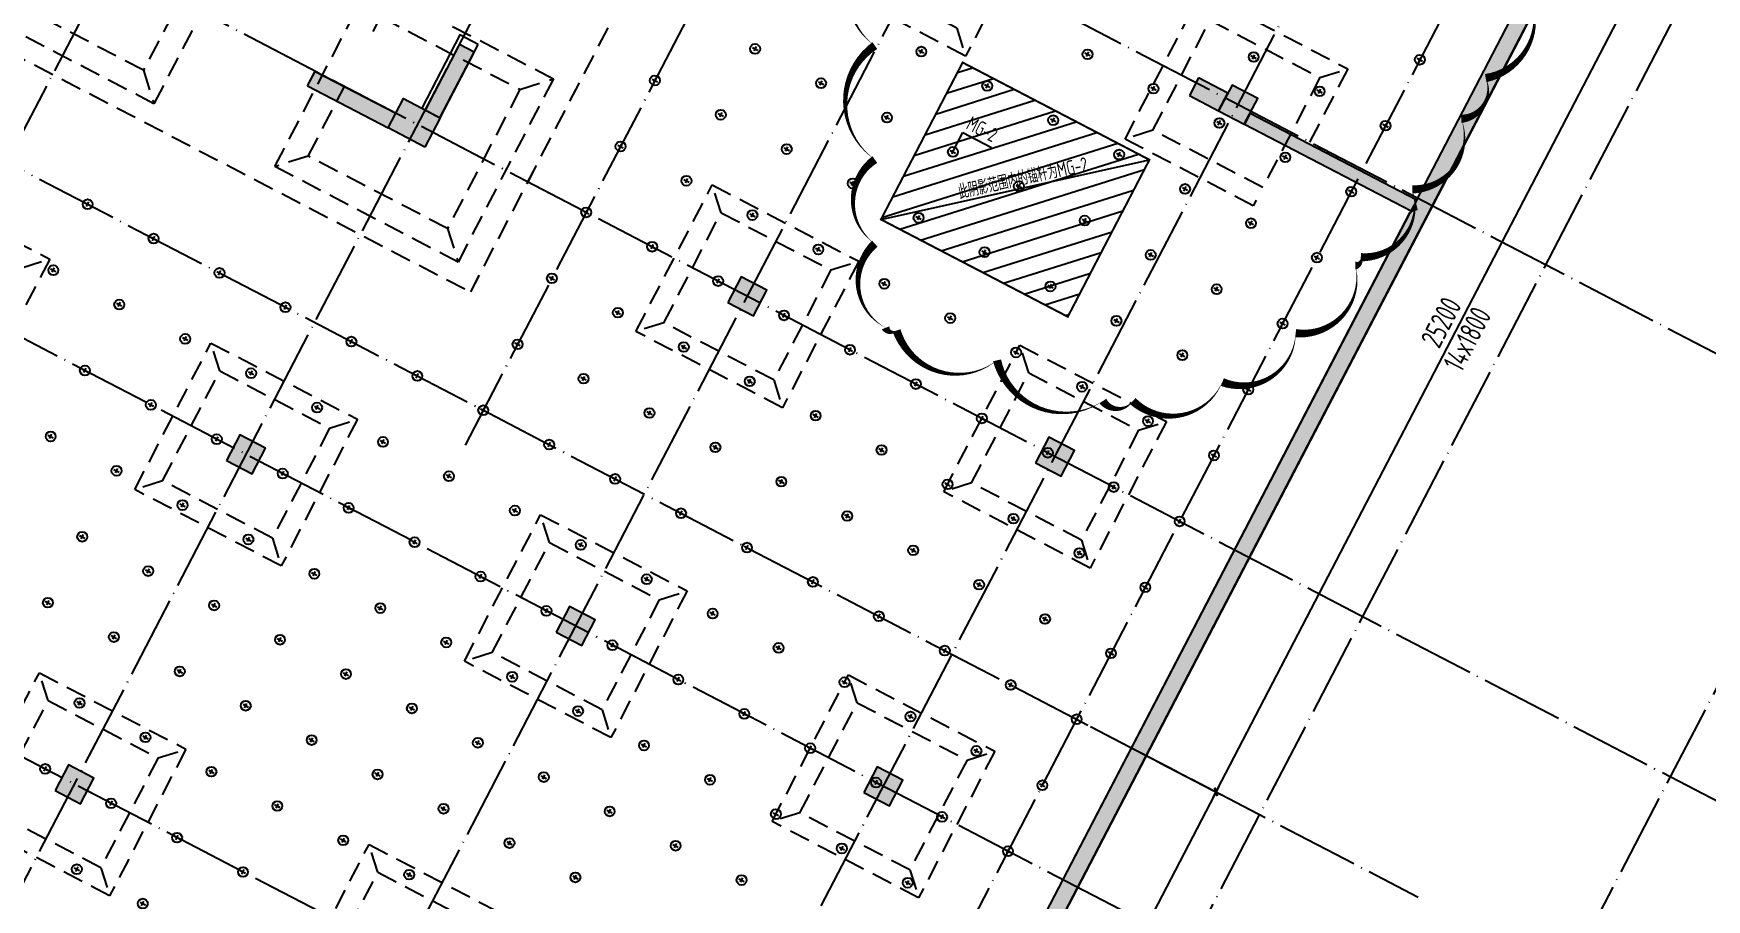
# Model space of a CAD drawing. Extents: x -190030 to 1780958, y -2186385 to 288330.
# Drawn here: x -22622 to 17892, y 203376 to 224340 of the extents above; entities that cross this region are included whole.
import ezdxf

# ---------------------------------------------------------------- set-up
doc = ezdxf.new("R2010")
doc.units = 0
doc.header["$LTSCALE"] = 1000
doc.header["$MEASUREMENT"] = 0
doc.linetypes.add('DASHED', pattern=[0.75, 0.5, -0.25])
doc.linetypes.add('DOTE', pattern=[2.42, 2, -0.2, 0.02, -0.2])
doc.layers.add('04-不打印_面积', color=5, linetype='Continuous', plot=False)
for name, color, linetype in [('05-填充_天正', 26, 'Continuous'), ('104-6 B2核心筒$0$05-填充_天正', 26, 'Continuous'), ('104-6 B2核心筒$0$A_STR-砼墙', 51, 'Continuous'), ('3', 3, 'Continuous'), ('5', 5, 'Continuous'), ('A_AXIS-轴线', 1, 'DOTE'), ('A_STR-砼墙', 51, 'Continuous'), ('COLU', 7, 'Continuous'), ('COLU_HATCH', 251, 'Continuous'), ('DIM', 3, 'Continuous'), ('DOTE', 4, 'DOTE'), ('HATCH', 16, 'Continuous'), ('jc', 5, 'Continuous'), ('s-base', 60, 'Continuous'), ('TEXT', 7, 'Continuous'), ('锚杆', 6, 'Continuous')]:
    doc.layers.add(name, color=color, linetype=linetype)
doc.styles.add('TSSD_Dimension', font='Tssdeng.shx', dxfattribs={"width": 0.7, "bigfont": 'hztxt.shx'})
doc.styles.add('TSSD_Rein', font='tssdeng.shx', dxfattribs={"width": 0.7, "bigfont": 'hztxt.shx'})
doc.dimstyles.new('TSSD_150_150', dxfattribs={"dimtxt": 525, "dimasz": 150, "dimexe": 150, "dimexo": 375, "dimgap": 150, "dimtad": 1, "dimdec": 0, "dimzin": 0, "dimdsep": 46, "dimtxsty": 'TSSD_Dimension', "dimblk": 'ARCHTICK', "dimblk1": 'ARCHTICK', "dimblk2": 'ARCHTICK', "dimcen": 0, "dimdle": 150, "dimclrt": 7, "dimadec": 0, "dimazin": 0, "dimtfac": 1, "dimtdec": 0, "dimtix": 1, "dimtmove": 2, "dimatfit": 3, "dimfxl": 1, "dimtolj": 1, "dimtzin": 0, "dimarcsym": 0})

# ---------------------------------------------------------------- blocks, each defined once
blk = doc.blocks.new('104 轴线')
for p, q in [((-162502, 81623), (-103332, 195290)), ((-155052, 77745), (-95881, 191411)), ((-147601, 73866), (-88430, 187532)), ((-140150, 69987), (-80979, 183654)), ((-113685, 111729), (-249575, 182469)), ((-117841, 103746), (-253731, 174486)), ((-105097, 128228), (-187855, 171309)), ((-169142, 106551), (-139784, 162948)), ((-109530, 119712), (-192288, 162793)), ((-161691, 102673), (-132333, 159069))]:
    blk.add_line(p, q)
blk = doc.blocks.new('A$C40850C3D')
at = {"layer": 's-base', "color": 8, "linetype": 'DASHED'}
for p, q in [((-1500, 1500), (-2000, 2000)), ((1500, 1500), (2000, 2000)), ((-1500, -1500), (-2000, -2000)), ((1500, -1500), (2000, -2000))]:
    blk.add_line(p, q, dxfattribs=at)
for points in [[(2000, 2000), (2000, -2000), (-2000, -2000), (-2000, 2000)], [(1500, 1500), (1500, -1500), (-1500, -1500), (-1500, 1500)]]:
    blk.add_lwpolyline(points, close=True, dxfattribs=at)
blk = doc.blocks.new('zhu1')
at = {"layer": 'COLU_HATCH'}
for points in [[(-9074, 78975), (-8453, 78652), (-8129, 79273), (-8750, 79596)], [(-28299, 78102), (-29186, 78564), (-28816, 79274), (-27929, 78812)], [(-20957, 74339), (-20336, 74016), (-20013, 74636), (-20634, 74960)], [(-33096, 70511), (-32475, 70188), (-32152, 70809), (-32773, 71132)], [(-13506, 70460), (-12885, 70137), (-12562, 70758), (-13183, 71081)], [(-25113, 66356), (-24492, 66032), (-24169, 66653), (-24790, 66977)], [(-37252, 62528), (-36631, 62205), (-36308, 62826), (-36929, 63149)], [(-17662, 62477), (-17041, 62154), (-16718, 62775), (-17339, 63098)]]:
    blk.add_hatch(color=8, dxfattribs=at).paths.add_polyline_path(points)
at = {"layer": 'A_STR-砼墙', "color": 8}
for p, q in [((-4301, 76773), (178, 85377)), ((-4016, 76455), (532, 85192)), ((-31137, 79580), (-30953, 79934)), ((-30953, 79934), (-29001, 78918)), ((-31137, 79580), (-29186, 78564)), ((-9560, 79773), (-9781, 79347)), ((-8853, 79405), (-9560, 79773)), ((-9781, 79347), (-9075, 78980)), ((-9075, 78980), (-8853, 79405)), ((-8310, 78920), (-8449, 78654)), ((-8449, 78654), (-4415, 76554)), ((-8310, 78920), (-4277, 76820)), ((-4301, 76773), (-4440, 76507)), ((-4277, 76820), (-4415, 76554)), ((-4301, 76773), (-4301, 76773)), ((-24227, 38496), (-4440, 76507)), ((-23872, 38311), (-4016, 76455)), ((-4440, 76507), (-4440, 76507))]:
    blk.add_line(p, q, dxfattribs=at)
blk.add_lwpolyline([(-27006, 80586), (-27449, 80817), (-28373, 79043), (-27930, 78812)], close=True, dxfattribs=at)
at = {"layer": 'COLU', "color": 8}
for points in [[(-9074, 78975), (-8453, 78652), (-8129, 79273), (-8750, 79596)], [(-20957, 74339), (-20336, 74016), (-20013, 74636), (-20634, 74960)], [(-33096, 70511), (-32475, 70188), (-32152, 70809), (-32773, 71132)], [(-13506, 70460), (-12885, 70137), (-12562, 70758), (-13183, 71081)], [(-25113, 66356), (-24492, 66032), (-24169, 66653), (-24790, 66977)], [(-37252, 62528), (-36631, 62205), (-36308, 62826), (-36929, 63149)], [(-17662, 62477), (-17041, 62154), (-16718, 62775), (-17339, 63098)]]:
    blk.add_lwpolyline(points, close=True, dxfattribs=at)
blk.add_lwpolyline([(-28299, 78102), (-29186, 78564), (-28816, 79274), (-27929, 78812), (-28299, 78102)], dxfattribs=at)
blk = doc.blocks.new('xzd-3b')
at = {"layer": 's-base', "color": 8, "linetype": 'DASHED'}
for p, q in [((-543722, -43410), (-544322, -42810)), ((-539922, -43410), (-539322, -42810)), ((-543722, -47210), (-544322, -47810)), ((-539922, -47210), (-539322, -47810))]:
    blk.add_line(p, q, dxfattribs=at)
for points in [[(-539322, -42810), (-539322, -47810), (-544322, -47810), (-544322, -42810)], [(-539922, -43410), (-539922, -47210), (-543722, -47210), (-543722, -43410)]]:
    blk.add_lwpolyline(points, close=True, dxfattribs=at)
at = {"layer": 'TEXT', "color": 8, "style": 'TSSD_Rein', "width": 0.7}
blk.add_text('XZD3', height=525, rotation=360, dxfattribs=at).set_placement((-541573, -44673))
blk = doc.blocks.new('maogan1')
at = {"layer": '锚杆'}
for p, q in [((-1382074, -58863), (-1381931, -58863)), ((-1382052, -58863), (-1381929, -58863)), ((-1382000, -58920), (-1382000, -58800))]:
    blk.add_line(p, q, dxfattribs=at)
blk.add_circle((-1382000, -58863), 120, dxfattribs=at)
blk = doc.blocks.new('_ArchTick')
at = {"color": 0, "linetype": 'ByBlock', "const_width": 0.4}
blk.add_lwpolyline([(-0.5, -0.5), (0.5, 0.5)], dxfattribs=at)
blk = doc.blocks.new('*D210')
at = {"layer": 'Defpoints', "color": 0, "transparency": 16777216}
for p in [(2639, 207738), (-12321, 178999), (-8948, 177243)]:
    blk.add_point(p, dxfattribs=at)
at = {"layer": 'DIM', "color": 0, "lineweight": -2, "transparency": 16777216}
for p, q in [((2972, 207565), (6146, 205913)), ((6082, 206115), (-9017, 177110)), ((-11989, 178826), (-8815, 177174))]:
    blk.add_line(p, q, dxfattribs=at)
at = {"layer": 'DIM', "color": 0, "lineweight": -2, "transparency": 16777216, "xscale": 150, "yscale": 150, "zscale": 150}
for p, rotation in [((6013, 205982), 62.49998614641404), ((-8948, 177243), 242.499986146414)]:
    blk.add_blockref('_ArchTick', p, dxfattribs=dict(at, rotation=rotation))
at = {"layer": 'DIM', "color": 7, "transparency": 16777216, "insert": (-1833, 191803), "char_height": 525, "attachment_point": 5, "rotation": 62.5, "style": 'TSSD_Dimension'}
blk.add_mtext('\\A1;32400', dxfattribs=at)
blk = doc.blocks.new('*D220')
at = {"layer": 'Defpoints', "color": 0, "transparency": 16777216}
for p in [(15961, 229214), (17649, 228335), (4325, 206861)]:
    blk.add_point(p, dxfattribs=at)
at = {"layer": 'DIM', "color": 0, "lineweight": -2, "transparency": 16777216}
for p, q in [((16293, 229041), (17782, 228266)), ((5944, 205849), (17718, 228468)), ((4657, 206688), (6146, 205913))]:
    blk.add_line(p, q, dxfattribs=at)
at = {"layer": 'DIM', "color": 0, "lineweight": -2, "transparency": 16777216, "xscale": 150, "yscale": 150, "zscale": 150}
for p, rotation in [((17649, 228335), 62.49998614641404), ((6013, 205982), 242.499986146414)]:
    blk.add_blockref('_ArchTick', p, dxfattribs=dict(at, rotation=rotation))
at = {"layer": 'DIM', "color": 7, "transparency": 16777216, "insert": (11465, 217349), "char_height": 525, "attachment_point": 5, "rotation": 62.5, "style": 'TSSD_Dimension'}
blk.add_mtext('\\A1;25200', dxfattribs=at)
blk = doc.blocks.new('*D288')
at = {"layer": 'Defpoints', "color": 0, "transparency": 16777216}
for p in [(-76186, 212245), (-77880, 208991), (-13014, 177669)]:
    blk.add_point(p, dxfattribs=at)
at = {"layer": 'DIM', "color": 0, "lineweight": -2, "transparency": 16777216}
for p, q in [((-76359, 211913), (-77949, 208858)), ((-13882, 175676), (-78013, 209061)), ((-13187, 177336), (-14084, 175612))]:
    blk.add_line(p, q, dxfattribs=at)
at = {"layer": 'DIM', "color": 0, "lineweight": -2, "transparency": 16777216, "xscale": 150, "yscale": 150, "zscale": 150}
for p, rotation in [((-77880, 208991), 152.4999861478323), ((-14015, 175746), 332.4999861478323)]:
    blk.add_blockref('_ArchTick', p, dxfattribs=dict(at, rotation=rotation))
at = {"layer": 'DIM', "color": 7, "transparency": 16777216, "insert": (-45757, 192734), "char_height": 525, "attachment_point": 5, "rotation": 332.5, "style": 'TSSD_Dimension'}
blk.add_mtext('\\A1;72000', dxfattribs=at)

msp = doc.modelspace()

# ---------------------------------------------------------------- hatches: boundary and pattern name
at = {"layer": '05-填充_天正'}
for points in [[(10898.6, 220067.9), (11135.1, 219944.8), (15683.3, 228681.9), (15328.5, 228866.6), (10849.6, 220262.6)], [(6297.7, 222894.8), (5591.1, 223262.7), (5369.4, 222836.9), (6076, 222469.1)], [(6702.4, 222143.1), (10735.6, 220043.5), (10874.1, 220309.6), (6840.9, 222409.2)], [(-9076.3, 181985.3), (-8721.5, 181800.6), (11135.1, 219944.8), (10898.6, 220067.9), (10711.1, 219996.5)], [(10711.1, 219996.5), (10898.6, 220067.9), (10849.6, 220262.6)]]:
    msp.add_hatch(color=8, dxfattribs=at).paths.add_polyline_path(points)
at = {"layer": '104-6 B2核心筒$0$05-填充_天正'}
for points in [[(-11947.1, 223898.2), (-12778.3, 222301.6), (-13133.1, 222486.3), (-12301.9, 224082.9)], [(-13850, 222408.5), (-14034.7, 222053.7), (-15986.1, 223069.6), (-15801.4, 223424.4)]]:
    msp.add_hatch(color=8, dxfattribs=at).paths.add_polyline_path(points)
at = {"layer": 'HATCH'}
h = msp.add_hatch(dxfattribs=at)
h.set_pattern_fill('METAL', color=256, scale=100, style=0)
h.set_pattern_definition([(17.5, (10982.17, 231129.1), (-120.282, 381.487), [])])
h.paths.add_polyline_path([(4401.8, 221282.2), (-121.7, 223637), (-2099.3, 219838), (2424.2, 217483.2)])

# ---------------------------------------------------------------- linework, layer by layer
at = {"layer": '04-不打印_面积', "color": 1}
msp.add_lwpolyline([(13530.6, 225427.3, 0, 200, -0.5205671), (12544.4, 223259.4, 0, 200, -0.5205671), (11952.7, 222273.9, 0, 200, -0.5205671), (10769.3, 220565.8, 0, 200, -0.5205671), (9520.2, 218923.4, 0, 200, -0.5205671), (9388.7, 218726.3, 0, 200, -0.5205671), (7942.3, 217083.9, 0, 200, -0.5205671), (6167.2, 215901.4, 0, 200, -0.5205671), (3997.7, 215441.5, 0, 200, -0.5205671), (3274.5, 215441.5, 0, 200, -0.5205671), (710.5, 216427, 0, 200, -0.5205671), (-1722, 217149.6, 0, 200, -0.5205671), (-1985, 217215.3, 0, 200, -0.5205671), (-2248, 219251.9, 0, 200, -0.5205671), (-2248, 219251.9, 0, 200, -0.5205671), (-2248, 221288.5, 0, 200, -0.5205671), (-2248, 224047.7, 0, 200, -0.5205671), (-2248, 226478.5, 0, 200, -0.5205671)], format="xyseb", dxfattribs=at)
at = {"layer": '104-6 B2核心筒$0$A_STR-砼墙', "color": 8}
for p, q in [((-12301.9, 224082.9), (-13133.1, 222486.3)), ((-12301.9, 224082.9), (-11947.1, 223898.2)), ((-11947.1, 223898.2), (-12778.3, 222301.6)), ((-15986.1, 223069.6), (-15801.4, 223424.4)), ((-15801.4, 223424.4), (-13850, 222408.5)), ((-15986.1, 223069.6), (-14034.7, 222053.7))]:
    msp.add_line(p, q, dxfattribs=at)
at = {"layer": '3', "color": 8, "linetype": 'DASHED'}
for p, q in [((-62512.9, 244359.4), (-12041.8, 218085.8)), ((-1444.3, 238443.5), (-12041.8, 218085.8)), ((-1443.9, 238443.3), (-12041.5, 218085.6))]:
    msp.add_line(p, q, dxfattribs=at)
at = {"layer": '5', "linetype": 'DASHED', "const_width": 50}
msp.add_lwpolyline([(-121.7, 223637), (4401.8, 221282.2), (2424.2, 217483.2), (-2099.3, 219838)], close=True, dxfattribs=at)
at = {"layer": 'A_STR-砼墙', "color": 8}
for p, q in [((10849.6, 220262.6), (15328.5, 228866.6)), ((11135.1, 219944.8), (15683.3, 228681.9)), ((5591.1, 223262.7), (5369.4, 222836.9)), ((6297.7, 222894.8), (5591.1, 223262.7)), ((5369.4, 222836.9), (6076, 222469.1)), ((6076, 222469.1), (6297.7, 222894.8)), ((6840.9, 222409.2), (6702.4, 222143.1)), ((6702.4, 222143.1), (10735.6, 220043.5)), ((6840.9, 222409.2), (10874.1, 220309.6)), ((-9076.3, 181985.3), (10711.1, 219996.5)), ((10849.6, 220262.6), (10711.1, 219996.5)), ((10711.1, 219996.5), (10711.1, 219996.5)), ((10874.1, 220309.6), (10735.6, 220043.5)), ((10849.6, 220262.6), (10849.6, 220262.6)), ((-8721.5, 181800.6), (11135.1, 219944.8))]:
    msp.add_line(p, q, dxfattribs=at)
at = {"layer": 'DIM'}
for p, q in [((-356.8, 221473.9), (-114.7, 221939.2)), ((-114.7, 221939.2), (579.9, 221577.6)), ((-2099.3, 219838), (4401.8, 221282.2))]:
    msp.add_line(p, q, dxfattribs=at)
at = {"layer": 'DOTE'}
for p, q in [((-65408.3, 243161.9), (10911, 203432.6)), ((20623.3, 242285.2), (-13670.1, 176408.3)), ((-95.2, 237569.4), (-12169.9, 214374.3))]:
    msp.add_line(p, q, dxfattribs=at)
at = {"layer": 'jc', "color": 8}
msp.add_lwpolyline([(-11513.7, 176436.9), (21547.5, 239946.9)], close=True, dxfattribs=at)
at = {"layer": 's-base', "color": 8, "linetype": 'DASHED'}
for p, q in [((3810.1, 221784.8), (5657.1, 225332.8)), ((5657.1, 225332.8), (9205.1, 223485.8)), ((-10842.1, 222987.7), (-10032.9, 223242.9)), ((9205.1, 223485.8), (8260.2, 221670.6)), ((8530.8, 223273.2), (9205.1, 223485.8)), ((4484.5, 221997.4), (3810.1, 221784.8)), ((6914.6, 220168.7), (3810.1, 221784.8)), ((-15967.4, 221371.8), (-16776.7, 221116.6)), ((-12596.8, 219617.1), (-12341.6, 218807.9))]:
    msp.add_line(p, q, dxfattribs=at)
at = {"layer": 's-base', "color": 8}
msp.add_line((6985.4, 220304.6), (6914.6, 220168.7), dxfattribs=at)
at = {"layer": 's-base', "color": 8, "linetype": 'DASHED'}
for points in [[(-10032.9, 223242.9), (-12341.6, 218807.9), (-16776.7, 221116.6), (-14467.9, 225551.7)], [(8530.8, 223273.2), (7145.5, 220612.2), (4484.5, 221997.4), (5869.7, 224658.5)]]:
    msp.add_lwpolyline(points, close=True, dxfattribs=at)
msp.add_lwpolyline([(-14398, 224386.5), (-14212.8, 224742.4), (-10842.1, 222987.7), (-12596.8, 219617.1), (-15967.4, 221371.8), (-15090.6, 223056)], dxfattribs=at)

# ---------------------------------------------------------------- block references
at = {"layer": '05-填充_天正', "color": 8}
for name, p, rotation in [('zhu1', (15151.3, 143489.5), 359.9998411280657), ('xzd-3b', (480756.9, 16017.4), 332.4999861478323)]:
    msp.add_blockref(name, p, dxfattribs=dict(at, rotation=rotation))
at = {"layer": 'A_AXIS-轴线', "rotation": 7.036962474964308e-07}
msp.add_blockref('104 轴线', (130273.5, 84689.5), dxfattribs=at)
at = {"layer": 's-base', "color": 8, "rotation": 332.4999856375946}
for p in [(-901.3, 226492.2), (-24923.8, 218028.2), (-5334.1, 217976.9), (-17472.9, 214149.5), (2116.8, 214098.2), (-9489.8, 209993.8), (-21628.7, 206166.4), (-2039, 206115.1), (-13645.6, 202010.7)]:
    msp.add_blockref('A$C40850C3D', p, dxfattribs=at)
at = {"layer": '锚杆', "rotation": 332.4999861478323}
for p in [(1247882.2, -361957.1), (1251906.6, -362022.7), (1255931, -362088.4), (1259955.4, -362154.1), (1263979.7, -362219.8), (1245454.4, -362722.5), (1249478.8, -362788.2), (1253503.2, -362853.9), (1257527.6, -362919.6), (1261552, -362985.2), (1247051.1, -363553.7), (1251075.4, -363619.3), (1255099.8, -363685), (1259124.2, -363750.7), (1263148.6, -363816.4), (1244623.3, -364319.1), (1248647.7, -364384.8), (1252672.1, -364450.5), (1256696.4, -364516.2), (1260720.8, -364581.8), (1246219.9, -365150.3), (1250244.3, -365216), (1254268.7, -365281.6), (1258293.1, -365347.3), (1262317.5, -365413), (1231719, -365718.7), (1243792.1, -365915.8), (1247816.5, -365981.4), (1251840.9, -366047.1), (1255865.3, -366112.8), (1259889.7, -366178.5), (1233315.6, -366549.9), (1245388.8, -366746.9), (1249413.1, -366812.6), (1253437.5, -366878.3), (1257461.9, -366943.9), (1261486.3, -367009.6), (1230887.8, -367315.4), (1234912.2, -367381), (1242961, -367512.4), (1246985.4, -367578.1), (1251009.8, -367643.7), (1255034.1, -367709.4), (1259058.5, -367775.1), (1232484.4, -368146.5), (1236508.8, -368212.2), (1244557.6, -368343.5), (1248582, -368409.2), (1252606.4, -368474.9), (1256630.8, -368540.6), (1260655.2, -368606.2), (1234081.1, -368977.6), (1238105.5, -369043.3), (1242129.8, -369109), (1246154.2, -369174.7), (1250178.6, -369240.4), (1254203, -369306), (1258227.4, -369371.7), (1231653.3, -369743.1), (1235677.7, -369808.8), (1239702.1, -369874.5), (1243726.5, -369940.1), (1247750.8, -370005.8), (1251775.2, -370071.5), (1255799.6, -370137.2), (1259824, -370202.9), (1233249.9, -370574.3), (1237274.3, -370639.9), (1241298.7, -370705.6), (1245323.1, -370771.3), (1249347.5, -370837), (1253371.9, -370902.6), (1230822.2, -371339.7), (1257396.2, -370968.3), (1234846.5, -371405.4), (1238870.9, -371471.1), (1242895.3, -371536.8), (1246919.7, -371602.4), (1250944.1, -371668.1), (1254968.5, -371733.8), (1258992.9, -371799.5), (1232418.8, -372170.9), (1236443.2, -372236.6), (1240467.5, -372302.2), (1244491.9, -372367.9), (1248516.3, -372433.6), (1252540.7, -372499.3), (1256565.1, -372564.9), (1234015.4, -373002), (1238039.8, -373067.7), (1242064.2, -373133.4), (1246088.6, -373199.1), (1250112.9, -373264.7), (1254137.3, -373330.4), (1231587.6, -373767.5), (1258161.7, -373396.1), (1235612, -373833.2), (1239636.4, -373898.9), (1243660.8, -373964.5), (1247685.2, -374030.2), (1251709.6, -374095.9), (1255733.9, -374161.6), (1233184.2, -374598.7), (1237208.6, -374664.3), (1241233, -374730), (1245257.4, -374795.7), (1249281.8, -374861.4), (1253306.2, -374927), (1257330.6, -374992.7), (1230756.5, -375364.1), (1234780.9, -375429.8), (1238805.3, -375495.5), (1242829.6, -375561.2), (1246854, -375626.8), (1250878.4, -375692.5), (1254902.8, -375758.2), (1232353.1, -376195.3), (1236377.5, -376260.9), (1240401.9, -376326.6), (1244426.3, -376392.3), (1248450.6, -376458), (1252475, -376523.7), (1256499.4, -376589.3), (1233949.7, -377026.4), (1237974.1, -377092.1), (1241998.5, -377157.8), (1246022.9, -377223.4), (1250047.3, -377289.1), (1254071.6, -377354.8), (1231521.9, -377791.9), (1235546.3, -377857.6), (1239570.7, -377923.2), (1243595.1, -377988.9), (1247619.5, -378054.6), (1251643.9, -378120.3), (1255668.3, -378186), (1233118.6, -378623), (1237143, -378688.7), (1241167.3, -378754.4), (1245191.7, -378820.1), (1249216.1, -378885.7), (1253240.5, -378951.4), (1230690.8, -379388.5), (1234715.2, -379454.2), (1238739.6, -379519.9), (1242764, -379585.5), (1246788.3, -379651.2), (1250812.7, -379716.9), (1254837.1, -379782.6), (1232287.4, -380219.7), (1236311.8, -380285.3), (1240336.2, -380351), (1244360.6, -380416.7), (1248385, -380482.4), (1252409.4, -380548), (1233884, -381050.8), (1237908.4, -381116.5), (1241932.8, -381182.2), (1245957.2, -381247.8), (1249981.6, -381313.5), (1254006, -381379.2), (1231456.3, -381816.3), (1235480.7, -381882), (1239505, -381947.6), (1243529.4, -382013.3), (1247553.8, -382079), (1251578.2, -382144.7), (1233052.9, -382647.4)]:
    msp.add_blockref('maogan1', p, dxfattribs=at)

# ---------------------------------------------------------------- texts
at = {"layer": 'TEXT', "style": 'TSSD_Rein', "width": 0.7}
for s, height, rotation, p in [('MG-2', 350, 332.49999, (-60.8, 222042.7)), ('此阴影范围内的锚杆为MG-2', 350, 12.49999, (-183.8, 220322.5)), ('14x1800', 525, 62.49999, (11959.9, 216112.5))]:
    msp.add_text(s, height=height, rotation=rotation, dxfattribs=at).set_placement(p)

# ---------------------------------------------------------------- dimensions: what is measured, and where the dimension line sits
at = {"layer": 'DIM'}
for base, p1, p2, angle, picture, middle in [((17648.9, 228335.1), (4324.8, 206861.1), (15960.8, 229213.8), 62.49999, '*D220', (11464.9, 217349.2)), ((-77879.9, 208991.4), (-13013.9, 177668.9), (-76186.1, 212245.3), 332.49999, '*D288', (-45757, 192734.4)), ((-8947.9, 177243.2), (2639.4, 207738.5), (-12321.3, 178999.3), 62.49999, '*D210', (-1833.4, 191803.3))]:
    dim = msp.add_linear_dim(base=base, p1=p1, p2=p2, angle=angle, dimstyle='TSSD_150_150', dxfattribs=at)
    dim.commit()
    dim.dimension.update_dxf_attribs({"geometry": picture, "text_midpoint": middle})

doc.saveas('drawing.dxf')
